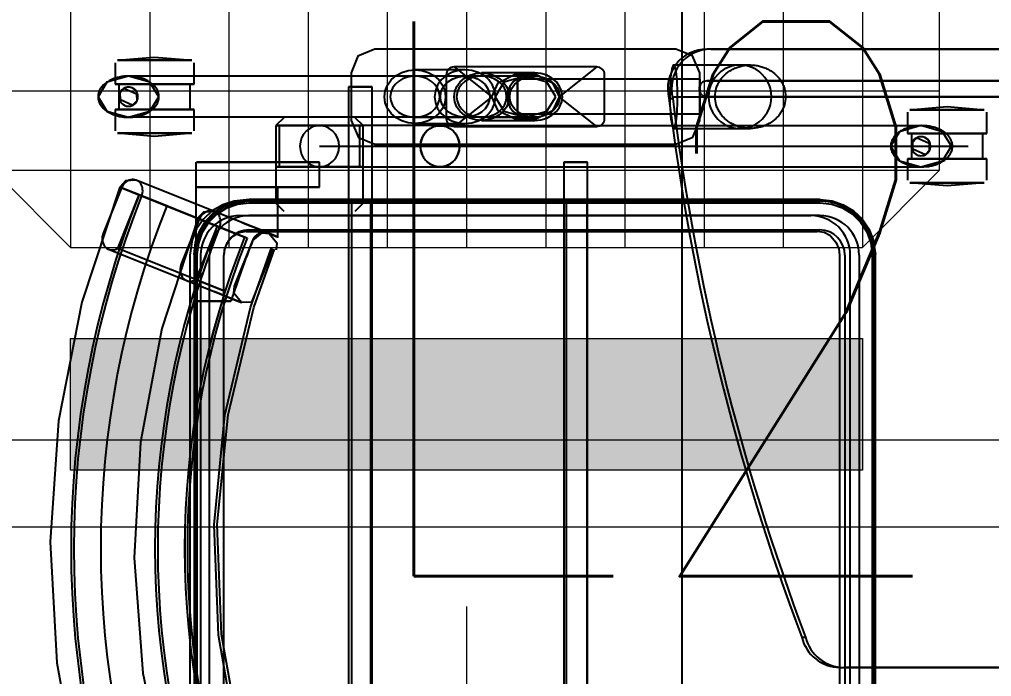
# Model space of a CAD drawing. Header units: millimetres. Extents: x -92759 to 184353, y -15225 to 86714.
# Drawn here: x 79939 to 80553, y 66847 to 67262 of the extents above; entities that cross this region are included whole.
import ezdxf

# ---------------------------------------------------------------- set-up
doc = ezdxf.new("R2010")
doc.units = ezdxf.units.MM
for name, color, linetype in [('0-1', 9, 'Continuous'), ('A-_FURT----_E', 9, 'Continuous'), ('A-PATT-CONC', 8, 'Continuous'), ('E-legend', 1, 'Continuous'), ('E-LIGHT----E', 1, 'Continuous'), ('M-_SANIFIXR_E', 9, 'Continuous'), ('M-ACMV_FCU', 5, 'Continuous')]:
    doc.layers.add(name, color=color, linetype=linetype)
doc.layers.add('HFI 9MM FPB', color=94, linetype='Continuous', lineweight=5)
doc.layers.add('M-ACMV_FCU-1', color=86, linetype='Continuous', lineweight=9)
doc.styles.add('Simplex', font='simplex_.ttf', dxfattribs={"width": 0.7, "height": 450})

# ---------------------------------------------------------------- blocks, each defined once
blk = doc.blocks.new('SIGMUND-LR R_ 2020 - SIGMUND-LR R_ 2020-8583273-2ND STOREY Copy 1')
at = {"layer": '0-1'}
for p, q in [((390, 633.21), (390, 500.97)), ((390, 498.53), (390, 630.78)), ((0, 417.05), (0, 615.56)), ((0, 613.13), (0, 414.62)), ((20, 608.16), (20, 414.62)), ((20, 414.62), (20, 608.16)), ((30, 414.62), (30, 608.16)), ((30, 608.16), (30, 414.62)), ((36.25, 566.23), (38.25, 589.69)), ((38.25, 542.77), (38.25, 589.69)), ((38.25, 589.69), (38.25, 542.77)), ((53.25, 591.23), (39.79, 591.23)), ((53.25, 591.23), (53.25, 541.23)), ((53.25, 541.23), (53.25, 591.23)), ((82.71, 591.23), (69.25, 591.23)), ((69.25, 591.23), (69.25, 541.23)), ((69.25, 541.23), (69.25, 591.23)), ((84.25, 589.69), (86.25, 566.23)), ((84.25, 589.69), (84.25, 542.77)), ((84.25, 542.77), (84.25, 589.69)), ((69.25, 588.73), (53.25, 588.73)), ((53.25, 588.73), (53.25, 543.73)), ((53.25, 543.73), (53.25, 588.73)), ((69.25, 588.73), (69.25, 543.73)), ((69.25, 543.73), (69.25, 588.73)), ((61.25, 246.08), (61.25, 579.49)), ((38.25, 542.77), (36.25, 566.23)), ((86.25, 566.23), (84.25, 542.77)), ((39.79, 541.23), (53.25, 541.23)), ((53.25, 543.73), (61.25, 543.73)), ((61.25, 543.73), (69.25, 543.73)), ((69.25, 541.23), (82.71, 541.23)), ((500.43, 520.97), (129.57, 520.97)), ((500.42, 519.7), (129.58, 519.7)), ((129.59, 518.93), (500.41, 518.93)), ((500, 519.72), (130, 519.72)), ((500, 519.71), (130, 519.71)), ((130, 510.71), (500, 510.71)), ((500, 505.07), (130, 505.07)), ((130, 501.71), (500, 501.71)), ((130, 498.35), (500, 498.35)), ((94.93, 486.14), (94.93, 125.62)), ((95.93, 488.18), (95.93, 485.89)), ((95.93, 488.18), (95.93, 339.84)), ((95.93, 485.89), (95.93, 125.37)), ((95.93, 125.37), (95.93, 485.89)), ((96.93, 125.62), (96.93, 486.14)), ((105, 485.89), (105, 480.26)), ((105, 485.89), (105, 125.37)), ((114.07, 125.37), (114.07, 485.89)), ((95, 484.22), (95, 123.7)), ((105, 119.74), (105, 480.26)), ((115, 123.7), (115, 484.22)), ((371.03, 474.45), (371.03, 476.89)), ((10, 441.99), (10, 393.6)), ((10, 441.99), (10, 435.47)), ((30, 435.47), (30, 441.99)), ((30, 393.6), (30, 441.99)), ((50, 393.6), (50, 441.99)), ((50, 435.47), (50, 441.99)), ((45, 410), (15, 410)), ((19, 410), (19, 295)), ((41, 410), (41, 295)), ((0, 395), (0, 205)), ((31.03, 390.54), (31.03, 392.97)), ((60, 205), (60, 395)), ((43.75, 350), (16.25, 350)), ((11.25, 345), (11.25, 255)), ((11.25, 345), (30, 321.2)), ((48.75, 345), (30, 321.2)), ((48.75, 255), (48.75, 345)), ((558.75, 339.28), (71.25, 339.28)), ((71.25, 339.28), (71.25, 324.28)), ((71.25, 324.28), (71.25, 339.28)), ((95.93, 339.84), (95.93, 338.78)), ((534.07, 339.28), (95.93, 339.28)), ((95.93, 338.78), (95.93, 325.64)), ((95.93, 338.71), (534.07, 338.71)), ((534.07, 325.83), (95.93, 325.83)), ((95.93, 325.64), (95.93, 324.95)), ((71.25, 324.28), (558.75, 324.28)), ((95.93, 324.95), (95.93, 203.29)), ((95.93, 324.28), (534.07, 324.28)), ((15, 305.89), (15, 272.36)), ((17, 305.89), (17, 272.36)), ((43, 272.36), (43, 305.89)), ((45, 272.36), (45, 305.89)), ((17, 300), (17, 49.39)), ((43, 300), (43, 49.39)), ((11.25, 255), (30, 278.8)), ((30, 278.8), (48.75, 255)), ((13, 261.88), (13, 230.28)), ((17, 261.88), (17, 230.28)), ((43, 230.28), (43, 261.88)), ((47, 230.28), (47, 261.88)), ((16.25, 250), (43.75, 250)), ((48.25, 246.08), (48.25, 170)), ((61.25, 170), (61.25, 246.08)), ((74.25, 170), (74.25, 246.08)), ((606.25, 203.22), (23.75, 203.22)), ((23.75, 203.22), (23.75, 188.22)), ((23.75, 188.22), (23.75, 203.22)), ((95.93, 203.29), (95.93, 202.29)), ((534.07, 203.22), (95.93, 203.22)), ((48.25, 197.5), (43.25, 192.5)), ((74.25, 197.5), (48.25, 197.5)), ((48.25, 197.5), (48.25, 142.5)), ((48.25, 142.5), (48.25, 197.5)), ((97.25, 197.5), (74.25, 197.5)), ((74.25, 197.5), (74.25, 142.5)), ((74.25, 142.5), (74.25, 197.5)), ((95.93, 202.29), (95.93, 190.21)), ((95.93, 202.17), (534.07, 202.17)), ((102.25, 192.5), (97.25, 197.5)), ((74.25, 195.5), (48.25, 195.5)), ((48.25, 195.5), (48.25, 144.5)), ((48.25, 144.5), (48.25, 195.5)), ((74.25, 195.5), (74.25, 144.5)), ((74.25, 144.5), (74.25, 195.5)), ((534.07, 190.48), (95.93, 190.48)), ((15, 190), (45, 190)), ((23.75, 188.22), (606.25, 188.22)), ((95.93, 190.21), (95.93, 189.6)), ((95.93, 189.6), (95.93, 127.66)), ((95.93, 188.22), (534.07, 188.22)), ((43.25, 170), (43.25, 170)), ((43.25, 170), (43.25, 170)), ((48.25, 170), (48.25, 170)), ((48.25, 170), (48.25, 170)), ((71.25, 170), (71.25, 142.5)), ((71.25, 155), (71.25, 170)), ((87, 170), (71.25, 170)), ((74.25, 170), (74.25, 170)), ((74.25, 170), (74.25, 170)), ((87, 170), (87, 155)), ((87, 142.5), (87, 170)), ((97.25, 170), (97.25, 170)), ((97.25, 170), (97.25, 170)), ((102.25, 170), (102.25, 170)), ((102.25, 170), (102.25, 170)), ((71.25, 142.62), (71.25, 155)), ((87, 155), (87, 142.62)), ((43.25, 147.5), (48.25, 142.5)), ((97.25, 142.5), (102.25, 147.5)), ((48.25, 144.5), (74.25, 144.5)), ((48.25, 142.5), (74.25, 142.5)), ((71.25, 134.49), (71.25, 142.62)), ((71.25, 142.5), (71.25, 133.08)), ((71.25, 142.5), (87, 142.5)), ((74.25, 142.5), (97.25, 142.5)), ((118.51, 143.61), (87, 143.61)), ((87, 142.62), (87, 143.49)), ((87, 143.49), (87, 137.18)), ((87, 143.49), (118.46, 143.49)), ((87, 134.49), (87, 142.62)), ((87, 142.62), (87, 134.49)), ((87, 133.08), (87, 142.5)), ((118.46, 143.49), (116.29, 138.4)), ((87, 137.18), (87, 129.66)), ((159.57, 127.34), (125.88, 140.83)), ((71.25, 104.27), (71.25, 134.49)), ((71.25, 133.08), (71.25, 128.03)), ((87, 104.27), (87, 134.49)), ((87, 134.49), (87, 104.27)), ((87, 128.03), (87, 133.08)), ((87, 129.66), (87, 99.81)), ((71.25, 128.03), (71.25, 119.9)), ((87, 119.9), (87, 128.03)), ((92.6, 57.71), (119.26, 124.31)), ((92.6, 57.71), (119.24, 124.24)), ((119.26, 124.31), (112.3, 106.91)), ((119.24, 124.24), (112.3, 106.91)), ((119.24, 124.24), (119.24, 124.24)), ((119.26, 124.31), (119.26, 124.31)), ((120.35, 127.97), (120.35, 127.97)), ((149.45, 116.31), (120.67, 127.83)), ((159.57, 127.34), (159.85, 120.76)), ((71.25, 119.9), (71.25, 99.81)), ((109.26, 120.86), (82.63, 54.33)), ((87, 99.81), (87, 119.9)), ((90.06, 51.35), (116.69, 117.89)), ((118.62, 122.7), (91.97, 56.12)), ((91.97, 56.12), (118.6, 122.65)), ((109.26, 120.86), (102.33, 103.53)), ((109.75, 100.56), (116.69, 117.89)), ((118.63, 122.72), (111.66, 105.32)), ((111.66, 105.32), (118.62, 122.7)), ((118.6, 122.65), (111.66, 105.32)), ((113.16, 109.05), (118.63, 122.72)), ((116.69, 117.89), (116.69, 117.89)), ((118.6, 122.65), (118.6, 122.65)), ((118.62, 122.7), (118.62, 122.7)), ((158.95, 99.81), (158.95, 114.07)), ((158.95, 114.07), (158.95, 114.07)), ((158.95, 114.07), (158.95, 104.27)), ((107.21, 94.2), (113.16, 109.05)), ((107.21, 94.2), (112.3, 106.91)), ((107.21, 94.2), (112.3, 106.91)), ((107.21, 94.2), (112.3, 106.91)), ((112.3, 106.91), (107.21, 94.2)), ((112.3, 106.91), (111.66, 105.32)), ((112.3, 106.91), (111.66, 105.32)), ((111.66, 105.32), (112.3, 106.91)), ((111.66, 105.32), (145.36, 91.84)), ((152.29, 109.17), (125.66, 42.63)), ((500, 109.57), (130, 109.57)), ((500, 109.56), (130, 109.56)), ((145.36, 91.84), (152.29, 109.17)), ((152.29, 109.17), (152.29, 109.17)), ((71.25, 96.57), (71.25, 104.27)), ((71.25, 99.81), (71.25, 92.37)), ((87, 96.57), (87, 104.27)), ((87, 104.27), (87, 96.57)), ((87, 99.81), (87, 92.37)), ((87, 92.37), (87, 99.81)), ((126.26, 36.86), (152.9, 103.39)), ((500, 100.56), (130, 100.56)), ((145.96, 86.06), (152.9, 103.39)), ((158.95, 104.27), (158.95, 96.57)), ((158.95, 92.37), (158.95, 99.81)), ((71.25, 92.37), (71.25, 96.57)), ((87, 92.37), (87, 96.57)), ((87, 96.57), (87, 92.37)), ((135.99, 82.68), (107.21, 94.2)), ((500.41, 92.83), (129.59, 92.83)), ((130, 94.93), (500, 94.93)), ((158.95, 96.57), (158.95, 92.37)), ((5, 65.89), (7, 89.35)), ((7, 42.43), (7, 89.35)), ((7, 89.35), (7, 42.43)), ((22, 90.89), (8.54, 90.89)), ((22, 90.89), (22, 40.89)), ((22, 40.89), (22, 90.89)), ((38, 88.39), (22, 88.39)), ((22, 88.39), (22, 43.39)), ((22, 43.39), (22, 88.39)), ((51.46, 90.89), (38, 90.89)), ((38, 90.89), (38, 40.89)), ((38, 40.89), (38, 90.89)), ((38, 88.39), (38, 43.39)), ((38, 43.39), (38, 88.39)), ((53, 89.35), (55, 65.89)), ((53, 89.35), (53, 42.43)), ((53, 42.43), (53, 89.35)), ((71.25, 91.81), (87, 91.81)), ((87, 91.81), (158.95, 91.81)), ((129.57, 90.78), (500.43, 90.78)), ((129.58, 91.56), (500.42, 91.56)), ((130, 91.56), (500, 91.56)), ((130, 88.2), (500, 88.2)), ((91.97, 56.12), (98.93, 73.51)), ((98.93, 73.51), (93.46, 59.85)), ((7, 42.43), (5, 65.89)), ((55, 65.89), (53, 42.43)), ((93.46, 59.85), (87.51, 44.99)), ((87.51, 44.99), (92.6, 57.71)), ((92.6, 57.71), (87.51, 44.99)), ((92.6, 57.71), (87.51, 44.99)), ((87.51, 44.99), (92.6, 57.71)), ((91.97, 56.12), (92.6, 57.71)), ((91.97, 56.12), (92.6, 57.71)), ((92.6, 57.71), (91.97, 56.12)), ((125.66, 42.63), (91.97, 56.12)), ((22, 43.39), (30, 43.39)), ((30, 43.39), (38, 43.39)), ((87.51, 44.99), (116.29, 33.47)), ((8.54, 40.89), (22, 40.89)), ((38, 40.89), (51.46, 40.89))]:
    blk.add_line(p, q, dxfattribs=at)
at = {"layer": '0-1', "flags": 128}
for points in [[(38.25, 542.77), (38.25, 547.37), (38.25, 559.38), (38.25, 574.07), (38.25, 585.69), (38.25, 589.69)], [(38.25, 589.69), (38.25, 585.09), (38.25, 573.09), (38.25, 558.39), (38.25, 546.78), (38.25, 542.77)], [(84.25, 589.69), (84.25, 585.09), (84.25, 573.09), (84.25, 558.39), (84.25, 546.78), (84.25, 542.77)], [(84.25, 542.77), (84.25, 547.37), (84.25, 559.38), (84.25, 574.07), (84.25, 585.69), (84.25, 589.69)], [(61.25, 568.93), (52.06, 563.31), (48.25, 549.73), (52.06, 536.16), (61.25, 530.53)], [(61.25, 530.53), (70.44, 536.16), (74.25, 549.73), (70.44, 563.31), (61.25, 568.93)], [(56.01, 547.31), (59.35, 554.85), (63.9, 554.99), (66.36, 552.51), (66.49, 552.15)], [(48.25, 246.08), (48.25, 428.31), (48.25, 550.14)], [(66.49, 552.15), (63.15, 544.62), (58.6, 544.48), (56.14, 546.96), (56.01, 547.31)], [(74.25, 246.08), (74.25, 428.31), (74.25, 550.14)], [(94.93, 486.14), (95.74, 493.57), (98.12, 500.66), (101.97, 507.08), (107.12, 512.54), (113.33, 516.79), (120.31, 519.62), (129.57, 520.97)], [(130, 519.72), (122.58, 518.92), (115.5, 516.54), (109.09, 512.69), (103.62, 507.56), (99.35, 501.37), (96.46, 494.38), (95, 484.22)], [(96.93, 486.14), (97.74, 493.34), (100.12, 500.19), (103.97, 506.36), (109.09, 511.55), (115.25, 515.49), (122.13, 517.99), (129.59, 518.93)], [(98.19, 500.09), (101.23, 505.51), (105.4, 510.28), (110.53, 514.22), (116.43, 517.18), (122.86, 519.03), (129.58, 519.7)], [(117.87, 492.52), (121.74, 496), (125.89, 497.81), (130, 498.35)], [(117.87, 492.52), (115.74, 488.59), (115, 484.22)], [(15, 410), (4.27, 405.48), (0, 395)], [(30, 410), (22.22, 410), (19, 410), (22.22, 410), (30, 410)], [(30, 410), (37.78, 410), (41, 410), (37.78, 410), (30, 410)], [(60, 395), (55.48, 405.73), (45, 410)], [(30, 323.32), (26.66, 322.89), (23.49, 321.6), (20.65, 319.52), (18.27, 316.76), (16.49, 313.45), (15.38, 309.77), (15, 305.89), (15.38, 302.01), (16.49, 298.32), (18.27, 295.01), (20.65, 292.25), (23.49, 290.17), (26.66, 288.89), (30, 288.45)], [(30, 278.8), (21.18, 282.85), (15.73, 293.45), (15.73, 306.55), (21.18, 317.15), (30, 321.2)], [(30, 319.2), (20.81, 313.58), (17, 300), (20.81, 286.42), (30, 280.8)], [(30, 290.09), (27.3, 290.44), (24.71, 291.46), (22.36, 293.11), (20.34, 295.32), (18.74, 297.99), (17.64, 301.01), (17.07, 304.23), (17.07, 307.54), (17.64, 310.77), (18.74, 313.78), (20.34, 316.45), (22.36, 318.66), (24.71, 320.31), (27.3, 321.33), (30, 321.68)], [(30, 288.45), (33.34, 288.89), (36.51, 290.17), (39.35, 292.25), (41.73, 295.01), (43.51, 298.32), (44.62, 302.01), (45, 305.89), (44.62, 309.77), (43.51, 313.45), (41.73, 316.76), (39.35, 319.52), (36.51, 321.6), (33.34, 322.89), (30, 323.32)], [(30, 321.68), (32.7, 321.33), (35.29, 320.31), (37.64, 318.66), (39.66, 316.45), (41.26, 313.78), (42.36, 310.77), (42.93, 307.54), (42.93, 304.23), (42.36, 301.01), (41.26, 297.99), (39.66, 295.32), (37.64, 293.11), (35.29, 291.46), (32.7, 290.44), (30, 290.09)], [(30, 321.2), (38.82, 317.15), (44.27, 306.55), (44.27, 293.45), (38.82, 282.85), (30, 278.8)], [(30, 280.8), (39.19, 286.42), (43, 300), (39.19, 313.58), (30, 319.2)], [(30, 295), (23.53, 295), (19.54, 295), (23.53, 295), (30, 295)], [(30, 295), (36.47, 295), (40.46, 295), (36.47, 295), (30, 295)], [(30, 254.92), (26.66, 255.36), (23.49, 256.65), (20.65, 258.73), (18.27, 261.49), (16.49, 264.8), (15.38, 268.48), (15, 272.36), (15.38, 276.24), (16.49, 279.93), (18.27, 283.23), (20.65, 285.99), (23.49, 288.07), (26.66, 289.36), (30, 289.8)], [(30, 289.8), (33.34, 289.36), (36.51, 288.07), (39.35, 285.99), (41.73, 283.23), (43.51, 279.93), (44.62, 276.24), (45, 272.36), (44.62, 268.48), (43.51, 264.8), (41.73, 261.49), (39.35, 258.73), (36.51, 256.65), (33.34, 255.36), (30, 254.92)], [(30, 288.15), (27.3, 287.81), (24.71, 286.79), (22.36, 285.14), (20.34, 282.93), (18.74, 280.26), (17.64, 277.24), (17.07, 274.01), (17.07, 270.71), (17.64, 267.48), (18.74, 264.47), (20.34, 261.79), (22.36, 259.58), (24.71, 257.93), (27.3, 256.91), (30, 256.57)], [(30, 256.57), (32.7, 256.91), (35.29, 257.93), (37.64, 259.58), (39.66, 261.79), (41.26, 264.47), (42.36, 267.48), (42.93, 270.71), (42.93, 274.01), (42.36, 277.24), (41.26, 280.26), (39.66, 282.93), (37.64, 285.14), (35.29, 286.79), (32.7, 287.81), (30, 288.15)], [(30, 281.1), (26.22, 280.62), (22.62, 279.2), (19.4, 276.91), (16.71, 273.87), (14.68, 270.22), (13.43, 266.16), (13, 261.88), (13.43, 257.6), (14.68, 253.54), (16.71, 249.89), (19.4, 246.85), (22.62, 244.55), (26.22, 243.13), (30, 242.65)], [(30, 246.28), (27.3, 246.62), (24.71, 247.63), (22.36, 249.26), (20.34, 251.44), (18.74, 254.08), (17.64, 257.06), (17.07, 260.25), (17.07, 263.51), (17.64, 266.7), (18.74, 269.68), (20.34, 272.32), (22.36, 274.5), (24.71, 276.13), (27.3, 277.14), (30, 277.48)], [(30, 242.65), (33.78, 243.13), (37.38, 244.55), (40.6, 246.85), (43.29, 249.89), (45.32, 253.54), (46.57, 257.6), (47, 261.88), (46.57, 266.16), (45.32, 270.22), (43.29, 273.87), (40.6, 276.91), (37.38, 279.2), (33.78, 280.62), (30, 281.1)], [(30, 277.48), (32.7, 277.14), (35.29, 276.13), (37.64, 274.5), (39.66, 272.32), (41.26, 269.68), (42.36, 266.7), (42.93, 263.51), (42.93, 260.25), (42.36, 257.06), (41.26, 254.08), (39.66, 251.44), (37.64, 249.26), (35.29, 247.63), (32.7, 246.62), (30, 246.28)], [(61.25, 233.7), (58.55, 233.98), (55.96, 234.77), (53.61, 236.07), (51.59, 237.8), (49.99, 239.89), (48.89, 242.26), (48.32, 244.79), (48.32, 247.37), (48.89, 249.9), (49.99, 252.27), (51.59, 254.36), (53.61, 256.09), (55.96, 257.38), (58.55, 258.18), (61.25, 258.45)], [(61.25, 258.45), (63.95, 258.18), (66.54, 257.38), (68.89, 256.09), (70.91, 254.36), (72.51, 252.27), (73.61, 249.9), (74.18, 247.37), (74.18, 244.79), (73.61, 242.26), (72.51, 239.89), (70.91, 237.8), (68.89, 236.07), (66.54, 234.77), (63.95, 233.98), (61.25, 233.7)], [(30, 211.05), (26.22, 211.54), (22.62, 212.96), (19.4, 215.25), (16.71, 218.29), (14.68, 221.94), (13.43, 226), (13, 230.28), (13.43, 234.56), (14.68, 238.62), (16.71, 242.27), (19.4, 245.31), (22.62, 247.6), (26.22, 249.03), (30, 249.51)], [(30, 245.88), (27.3, 245.54), (24.71, 244.53), (22.36, 242.9), (20.34, 240.72), (18.74, 238.08), (17.64, 235.1), (17.07, 231.91), (17.07, 228.65), (17.64, 225.46), (18.74, 222.48), (20.34, 219.84), (22.36, 217.66), (24.71, 216.03), (27.3, 215.02), (30, 214.68)], [(30, 249.51), (33.78, 249.03), (37.38, 247.6), (40.6, 245.31), (43.29, 242.27), (45.32, 238.62), (46.57, 234.56), (47, 230.28), (46.57, 226), (45.32, 221.94), (43.29, 218.29), (40.6, 215.25), (37.38, 212.96), (33.78, 211.54), (30, 211.05)], [(30, 214.68), (32.7, 215.02), (35.29, 216.03), (37.64, 217.66), (39.66, 219.84), (41.26, 222.48), (42.36, 225.46), (42.93, 228.65), (42.93, 231.91), (42.36, 235.1), (41.26, 238.08), (39.66, 240.72), (37.64, 242.9), (35.29, 244.53), (32.7, 245.54), (30, 245.88)], [(0, 205), (4.52, 194.27), (15, 190)], [(45, 190), (55.73, 194.52), (60, 205)], [(61.25, 182.37), (58.55, 182.1), (55.96, 181.3), (53.61, 180.01), (51.59, 178.28), (49.99, 176.19), (48.89, 173.82), (48.32, 171.29), (48.32, 168.71), (48.89, 166.18), (49.99, 163.81), (51.59, 161.72), (53.61, 159.99), (55.96, 158.7), (58.55, 157.9), (61.25, 157.63)], [(61.25, 157.63), (63.95, 157.9), (66.54, 158.7), (68.89, 159.99), (70.91, 161.72), (72.51, 163.81), (73.61, 166.18), (74.18, 168.71), (74.18, 171.29), (73.61, 173.82), (72.51, 176.19), (70.91, 178.28), (68.89, 180.01), (66.54, 181.3), (63.95, 182.1), (61.25, 182.37)], [(116.22, 138.23), (122.14, 143.11), (126.62, 142.68)], [(116.29, 138.4), (117.25, 140.65), (118.09, 142.62)], [(118.09, 142.62), (118.28, 143.06), (118.41, 143.39), (118.49, 143.57), (118.51, 143.61), (118.46, 143.49)], [(503.82, 141.58), (437.68, 120.22), (369.23, 108.09), (299.77, 105.41), (230.6, 112.25), (163, 128.46), (126.18, 141.58)], [(116.22, 138.23), (114.46, 133.84), (109.31, 120.97), (109.26, 120.86)], [(109.26, 120.86), (114.44, 133.78), (116.22, 138.23), (116.22, 138.23)], [(120.67, 127.83), (115.79, 133.75), (116.22, 138.23)], [(116.29, 138.4), (116.06, 137.8), (115.88, 137.18)], [(504.57, 139.72), (438.29, 118.31), (369.72, 106.13), (300.12, 103.4), (230.8, 110.18), (163.06, 126.34), (125.43, 139.72)], [(129.57, 90.78), (122.07, 91.68), (114.95, 94.15), (108.52, 98.08), (103.09, 103.27), (98.91, 109.5), (96.16, 116.46), (94.93, 125.62)], [(95, 123.7), (95.81, 116.12), (98.2, 108.87), (102.06, 102.31), (107.22, 96.74), (113.42, 92.43), (120.36, 89.57), (130, 88.2)], [(129.59, 92.83), (122.31, 93.72), (115.41, 96.19), (109.23, 100.1), (104.07, 105.26), (100.19, 111.42), (97.77, 118.26), (96.93, 125.62)], [(115, 123.7), (115.83, 119.07), (118.4, 114.77), (122.4, 111.53), (126.23, 110.03), (130, 109.57)], [(159.85, 120.76), (153.94, 115.88), (149.45, 116.31)], [(159.85, 120.76), (158.09, 116.37), (152.94, 103.51), (152.9, 103.39)], [(152.9, 103.39), (158.07, 116.31), (159.85, 120.76), (159.85, 120.76)], [(129.58, 91.56), (123.73, 92.23), (118.06, 94.04), (112.75, 96.94), (107.96, 100.85), (103.82, 105.65)], [(102.33, 103.53), (102.75, 96.69), (106.46, 93.27), (106.78, 93.13)], [(106.78, 93.13), (176.18, 70.47), (247.93, 57.03), (320.82, 53.03), (393.61, 58.54), (465.06, 73.47), (523.22, 93.13)], [(7, 42.43), (7, 47.04), (7, 59.04), (7, 73.73), (7, 85.35), (7, 89.35)], [(7, 89.35), (7, 84.75), (7, 72.75), (7, 58.05), (7, 46.44), (7, 42.43)], [(53, 89.35), (53, 84.75), (53, 72.75), (53, 58.05), (53, 46.44), (53, 42.43)], [(53, 42.43), (53, 47.04), (53, 59.04), (53, 73.73), (53, 85.35), (53, 89.35)], [(30, 68.59), (20.81, 62.97), (17, 49.39), (20.81, 35.82), (30, 30.19)], [(30, 30.19), (39.19, 35.82), (43, 49.39), (39.19, 62.97), (30, 68.59)], [(24.76, 46.97), (28.1, 54.51), (32.65, 54.65), (35.11, 52.17), (35.24, 51.81)], [(35.24, 51.81), (31.9, 44.28), (27.35, 44.14), (24.89, 46.62), (24.76, 46.97)], [(82.63, 54.33), (83.06, 47.48), (86.77, 44.06), (87.08, 43.93)], [(87.08, 43.93), (159.62, 20.01), (234.57, 5.3), (310.77, 0.01), (387.03, 4.24), (462.17, 17.92), (535.03, 40.83), (542.92, 43.93)]]:
    blk.add_lwpolyline(points, dxfattribs=at)
at = {"layer": '0-1'}
for centre, radius, start, end in [((61.25, 549.73), 6, 0, 180), ((61.25, 549.73), 6, 0, 180), ((61.25, 549.73), 6, 180, 0), ((61.25, 549.73), 6, 180, 0), ((16.25, 345), 5, 90, 180), ((43.75, 345), 5, 360, 90), ((16.25, 255), 5, 180, 270), ((43.75, 255), 5, 270, 0), ((123.65, 135.26), 8, 185.5283, 245.63131), ((123.65, 135.26), 8, 224.35989, 245.63131), ((315, 613.25), 526.67, 248.18258, 291.81742), ((315, 613.25), 526.67, 248.18258, 291.81742), ((344.35, 689.47), 604.53, 248.2506, 252.14064), ((344.35, 689.47), 604.53, 248.2506, 252.14064), ((315, 613.25), 528.4, 248.18258, 291.81742), ((315, 613.25), 528.4, 248.18258, 291.81742), ((315, 613.25), 528.38, 248.18258, 291.81742), ((315, 613.25), 547.12, 248.18258, 291.81742), ((315, 613.25), 547.12, 248.18258, 291.81742), ((315, 613.25), 545.41, 248.18258, 291.81742), ((315, 613.25), 545.41, 248.18258, 291.81742), ((315, 613.25), 581.38, 248.18258, 291.81742), ((30, 49.39), 6, 0, 180), ((30, 49.39), 6, 0, 180), ((315, 613.25), 600.12, 248.18258, 291.81742), ((315, 613.25), 600.12, 248.18258, 291.81742), ((315, 613.25), 598.41, 248.18258, 291.81742), ((315, 613.25), 598.41, 248.18258, 291.81742), ((30, 49.39), 6, 180, 0), ((30, 49.39), 6, 180, 0)]:
    blk.add_arc(centre, radius, start, end, dxfattribs=at)
for centre, major_axis, ratio, start_param, end_param in [((130, 485.89), (34.07, 0), 0.992546, 1.583154, 3.141593), ((130, 485.89), (34.07, 0), 0.992546, 1.583154, 3.141593), ((130, 485.89), (-34.07, 0), 0.992546, 4.712389, 4.724747), ((130, 485.89), (-25, 0), 0.992546, 4.712389, 6.283185), ((130, 480.26), (-25, 0), 0.992546, 4.712389, 6.283185), ((130, 485.89), (-15.93, 0), 0.992546, 4.712389, 6.283185), ((365, 500.97), (-25, 0), 0.992546, 1.814514, 3.141593), ((365, 498.53), (25, 0), 0.992546, 4.956107, 6.283185), ((130, 488.18), (34.07, 0), 0.992546, 2.926247, 3.141593), ((-148.78, 1831.23), (1460.17, 0), 0.992546, 4.835847, 5.076367), ((-148.78, 1828.79), (1460.17, 0), 0.992546, 4.835847, 5.076367), ((30, 435.47), (-20, 0), 0.992546, 4.712389, 7.853982), ((30, 435.47), (-20, 0), 0.992546, 1.570796, 4.712389), ((25, 417.05), (25, 0), 0.992546, 3.141593, 4.956107), ((25, 414.62), (25, 0), 0.992546, 3.141593, 4.956107), ((25, 414.62), (5, 0), 0.992546, 3.141593, 4.712389), ((25, 414.62), (-5, 0), 0.992546, 1.570796, 3.141593), ((30, 393.6), (20, 0), 0.121869, 1.570796, 4.712389), ((30, 393.6), (20, 0), 0.121869, 4.712389, 7.853982), ((130, 127.66), (34.07, 0), 0.992546, 3.141593, 3.613763), ((130, 125.37), (34.07, 0), 0.992546, 3.141593, 4.700031), ((130, 125.37), (34.07, 0), 0.992546, 3.141593, 4.700031), ((130, 125.37), (25, 0), 0.992546, 3.141593, 4.712389), ((130, 125.37), (15.93, 0), 0.992546, 3.141593, 4.712389), ((130, 119.74), (25, 0), 0.992546, 3.141593, 4.712389), ((109.75, 100.56), (-7.43, 2.97), 0.856064, 4.712389, 7.853982), ((109.75, 100.56), (-7.43, 2.97), 0.856064, 4.712389, 7.853982), ((130, 125.37), (34.07, 0), 0.992546, 4.700031, 4.712389), ((138.53, 89.04), (-7.43, 2.97), 0.856064, 1.570796, 3.989655), ((90.06, 51.35), (-7.43, 2.97), 0.856064, 4.712389, 7.853982), ((90.06, 51.35), (-7.43, 2.97), 0.856064, 4.712389, 7.853982), ((118.84, 39.83), (-7.43, 2.97), 0.856064, 1.570796, 3.989655)]:
    blk.add_ellipse(centre, major_axis=major_axis, ratio=ratio, start_param=start_param, end_param=end_param, dxfattribs=at)
for points, knots in [([(61.25, 569.69), (60.49, 569.62), (59.03, 569.37), (57.38, 568.78), (56.32, 568.22), (55.73, 567.86), (54.88, 567.25), (53.69, 566.13), (52.66, 564.82), (52.1, 564.02), (51.9, 563.73), (51.6, 563.28), (51.01, 562.28), (50.25, 560.64), (49.58, 558.83), (49.11, 557.24), (48.69, 555.36), (48.2, 552.04), (48.21, 548.18), (48.7, 544.86), (49.13, 542.98), (49.53, 541.61), (50.01, 540.26), (50.56, 538.93), (51.2, 537.63), (51.75, 536.73), (52.16, 536.14), (52.43, 535.75), (52.94, 535.07), (53.72, 534.13), (54.57, 533.27), (55.3, 532.67), (55.87, 532.28), (56.47, 531.93), (57.29, 531.51), (58.8, 530.91), (60.23, 530.62), (61.25, 530.53)], [-1, -1, -1, -1, -0.958333, -0.916667, -0.895833, -0.885417, -0.875, -0.833333, -0.791667, -0.78125, -0.776042, -0.770833, -0.75, -0.708333, -0.666667, -0.638889, -0.611111, -0.555556, -0.444444, -0.388889, -0.361111, -0.333333, -0.305556, -0.277778, -0.25, -0.222222, -0.215278, -0.208333, -0.194444, -0.166667, -0.138889, -0.125, -0.111111, -0.097222, -0.083333, -0.055556, 0, 0, 0, 0]), ([(61.25, 530.53), (62.01, 530.6), (63.47, 530.85), (65.12, 531.45), (66.18, 532.01), (66.77, 532.37), (67.62, 532.98), (68.8, 534.11), (69.83, 535.41), (70.4, 536.22), (70.59, 536.51), (70.88, 536.95), (71.47, 537.95), (72.24, 539.59), (72.9, 541.39), (73.37, 542.98), (73.8, 544.86), (74.29, 548.18), (74.3, 552.04), (73.81, 555.36), (73.39, 557.24), (72.98, 558.6), (72.5, 559.96), (71.95, 561.3), (71.31, 562.6), (70.76, 563.51), (70.35, 564.09), (70.08, 564.48), (69.57, 565.16), (68.79, 566.11), (67.93, 566.96), (67.2, 567.56), (66.62, 567.95), (66.03, 568.3), (65.21, 568.72), (63.7, 569.31), (62.26, 569.6), (61.25, 569.69)], [-1, -1, -1, -1, -0.958333, -0.916667, -0.895833, -0.885417, -0.875, -0.833333, -0.791667, -0.78125, -0.776042, -0.770833, -0.75, -0.708333, -0.666667, -0.638889, -0.611111, -0.555556, -0.444444, -0.388889, -0.361111, -0.333333, -0.305556, -0.277778, -0.25, -0.222222, -0.215278, -0.208333, -0.194444, -0.166667, -0.138889, -0.125, -0.111111, -0.097222, -0.083333, -0.055556, 0, 0, 0, 0]), ([(67.25, 549.73), (67.25, 550.27), (67.14, 551.14), (66.74, 552.18), (66.43, 552.77), (66.06, 553.34), (65.48, 554.03), (64.33, 554.98), (62.48, 555.77), (60.43, 555.77), (58.91, 555.3), (57.71, 554.65), (56.92, 553.93), (56.42, 553.3), (56.13, 552.88), (55.82, 552.33), (55.55, 551.66), (55.31, 550.78), (55.25, 550.14), (55.25, 549.73)], [0, 0, 0, 0, 0.111111, 0.166667, 0.194444, 0.222222, 0.277778, 0.333333, 0.444444, 0.555556, 0.611111, 0.666667, 0.75, 0.770833, 0.791667, 0.833333, 0.875, 0.916667, 1, 1, 1, 1]), ([(55.25, 549.73), (55.25, 549.15), (55.42, 548.05), (56.02, 546.69), (56.84, 545.59), (58.49, 544.19), (60.08, 543.73), (61.25, 543.73)], [0, 0, 0, 0, 0.142857, 0.285714, 0.428571, 0.571429, 1, 1, 1, 1]), ([(30, 419.7), (28.25, 419.7), (25.64, 420.08), (22.32, 421.34), (19.97, 422.63), (18.15, 423.98), (16.8, 425.22), (15.53, 426.54), (14.09, 428.38), (12.87, 430.41), (12.05, 432.11), (11.51, 433.45), (11.05, 434.82), (10.67, 436.21), (10.37, 437.63), (10.16, 439.07), (10.03, 440.54), (9.99, 441.99), (10.03, 443.44), (10.16, 444.9), (10.37, 446.34), (10.67, 447.76), (11.05, 449.15), (11.51, 450.52), (12.05, 451.86), (12.67, 453.14), (13.36, 454.37), (14.38, 455.96), (15.53, 457.43), (16.8, 458.75), (18.15, 459.99), (19.97, 461.34), (22.32, 462.63), (25.64, 463.89), (28.25, 464.27), (30, 464.27)], [0, 0, 0, 0, 0.083333, 0.125, 0.166667, 0.208333, 0.229167, 0.25, 0.291667, 0.333333, 0.354167, 0.375, 0.395833, 0.416667, 0.4375, 0.458333, 0.479167, 0.5, 0.520833, 0.541667, 0.5625, 0.583333, 0.604167, 0.625, 0.645833, 0.666667, 0.6875, 0.708333, 0.75, 0.770833, 0.791667, 0.833333, 0.875, 0.916667, 1, 1, 1, 1]), ([(30, 464.27), (31.75, 464.27), (34.36, 463.89), (37.68, 462.63), (40.03, 461.34), (41.85, 459.99), (43.2, 458.75), (44.47, 457.43), (45.91, 455.59), (47.13, 453.56), (47.95, 451.86), (48.49, 450.52), (48.95, 449.15), (49.33, 447.76), (49.63, 446.34), (49.84, 444.9), (49.97, 443.44), (50.01, 441.99), (49.97, 440.54), (49.84, 439.07), (49.63, 437.63), (49.33, 436.21), (48.95, 434.82), (48.49, 433.45), (47.95, 432.11), (47.33, 430.83), (46.64, 429.6), (45.62, 428.01), (44.47, 426.54), (43.2, 425.22), (41.85, 423.98), (40.03, 422.63), (37.68, 421.34), (34.36, 420.08), (31.75, 419.7), (30, 419.7)], [0, 0, 0, 0, 0.083333, 0.125, 0.166667, 0.208333, 0.229167, 0.25, 0.291667, 0.333333, 0.354167, 0.375, 0.395833, 0.416667, 0.4375, 0.458333, 0.479167, 0.5, 0.520833, 0.541667, 0.5625, 0.583333, 0.604167, 0.625, 0.645833, 0.666667, 0.6875, 0.708333, 0.75, 0.770833, 0.791667, 0.833333, 0.875, 0.916667, 1, 1, 1, 1]), ([(61.25, 258.45), (59.43, 258.45), (56.71, 257.9), (53.55, 256.16), (51.52, 254.42), (49.91, 252.31), (48.8, 249.93), (48.23, 247.38), (48.23, 244.78), (48.8, 242.23), (49.91, 239.85), (52.05, 237.03), (55.81, 234.44), (59.43, 233.7), (61.25, 233.7)], [-1, -1, -1, -1, -0.866667, -0.8, -0.733333, -0.666667, -0.6, -0.533333, -0.466667, -0.4, -0.333333, -0.266667, -0.133333, 0, 0, 0, 0]), ([(61.25, 233.7), (62.16, 233.7), (63.97, 233.89), (66.58, 234.69), (68.95, 236), (70.98, 237.74), (72.59, 239.85), (73.7, 242.23), (74.27, 244.78), (74.27, 247.38), (73.52, 250.78), (71.2, 254.6), (66.69, 257.72), (63.07, 258.45), (61.25, 258.45)], [-1, -1, -1, -1, -0.933333, -0.866667, -0.8, -0.733333, -0.666667, -0.6, -0.533333, -0.466667, -0.4, -0.266667, -0.133333, 0, 0, 0, 0]), ([(115.88, 137.18), (115.85, 137.08), (115.8, 136.86), (115.74, 136.51), (115.7, 136.19), (115.67, 135.93), (115.65, 135.65), (115.64, 135.35), (115.65, 135.04), (115.66, 134.71), (115.69, 134.37), (115.74, 134.02), (115.81, 133.66), (115.92, 133.15), (116.11, 132.52), (116.44, 131.76), (116.99, 130.76), (117.52, 130.08), (117.93, 129.66)], [0, 0, 0, 0, 0.083333, 0.166667, 0.208333, 0.25, 0.291667, 0.333333, 0.375, 0.416667, 0.458333, 0.5, 0.541667, 0.583333, 0.666667, 0.75, 0.833333, 1, 1, 1, 1]), ([(103.82, 105.65), (103.49, 106.08), (102.99, 106.81), (102.36, 107.73), (102, 108.27), (101.73, 108.69), (101.46, 109.12), (101.1, 109.7), (100.48, 110.74), (99.98, 111.67), (99.66, 112.28)], [0, 0, 0, 0, 0.25, 0.375, 0.4375, 0.5, 0.5625, 0.625, 0.75, 1, 1, 1, 1]), ([(129.58, 92.05), (129.58, 92.17), (129.58, 92.34), (129.59, 92.54), (129.59, 92.66), (129.59, 92.75), (129.59, 92.81), (129.59, 92.83), (129.59, 92.82), (129.59, 92.77), (129.59, 92.7), (129.59, 92.59), (129.59, 92.45), (129.59, 92.24), (129.58, 92), (129.58, 91.75), (129.58, 91.62), (129.58, 91.56)], [-1, -1, -1, -1, -0.882353, -0.823529, -0.764706, -0.705882, -0.647059, -0.588235, -0.529412, -0.470588, -0.411765, -0.352941, -0.294118, -0.235294, -0.117647, -0.058824, 0, 0, 0, 0]), ([(129.58, 91.56), (129.58, 91.44), (129.58, 91.26), (129.57, 91.07), (129.57, 90.95), (129.57, 90.86), (129.57, 90.8), (129.57, 90.78), (129.57, 90.79), (129.57, 90.83), (129.57, 90.91), (129.57, 91.02), (129.57, 91.15), (129.57, 91.36), (129.57, 91.61), (129.58, 91.86), (129.58, 91.99), (129.58, 92.05)], [-1, -1, -1, -1, -0.882353, -0.823529, -0.764706, -0.705882, -0.647059, -0.588235, -0.529412, -0.470588, -0.411765, -0.352941, -0.294118, -0.235294, -0.117647, -0.058824, 0, 0, 0, 0]), ([(36, 49.39), (36, 49.93), (35.89, 50.8), (35.49, 51.84), (35.18, 52.43), (34.81, 53), (34.23, 53.69), (33.08, 54.64), (31.23, 55.43), (29.18, 55.43), (27.66, 54.96), (26.46, 54.31), (25.67, 53.59), (25.17, 52.96), (24.88, 52.54), (24.57, 51.99), (24.3, 51.32), (24.06, 50.44), (24, 49.8), (24, 49.39)], [0, 0, 0, 0, 0.111111, 0.166667, 0.194444, 0.222222, 0.277778, 0.333333, 0.444444, 0.555556, 0.611111, 0.666667, 0.75, 0.770833, 0.791667, 0.833333, 0.875, 0.916667, 1, 1, 1, 1]), ([(24, 49.39), (24, 48.82), (24.17, 47.71), (24.77, 46.35), (25.59, 45.25), (27.24, 43.85), (28.83, 43.39), (30, 43.39)], [0, 0, 0, 0, 0.142857, 0.285714, 0.428571, 0.571429, 1, 1, 1, 1])]:
    blk.add_open_spline(points, degree=3, knots=knots, dxfattribs=at)
for points in [[(61.25, 543.73), (61.64, 543.73), (62.43, 543.81), (63.58, 544.16), (64.67, 544.75), (65.66, 545.59), (66.48, 546.69), (67.08, 548.05), (67.25, 549.15), (67.25, 549.73)], [(129.58, 519.71), (129.58, 519.77), (129.58, 519.89), (129.57, 520.08), (129.57, 520.27), (129.57, 520.44), (129.57, 520.6), (129.57, 520.74), (129.57, 520.84), (129.57, 520.92), (129.57, 520.97), (129.57, 520.98), (129.57, 520.95), (129.57, 520.9), (129.57, 520.8), (129.57, 520.69), (129.57, 520.54), (129.58, 520.38), (129.58, 520.26), (129.58, 520.19)], [(129.58, 520.19), (129.58, 520.13), (129.58, 520.01), (129.58, 519.82), (129.59, 519.63), (129.59, 519.46), (129.59, 519.3), (129.59, 519.17), (129.59, 519.06), (129.59, 518.98), (129.59, 518.93), (129.59, 518.92), (129.59, 518.95), (129.59, 519.01), (129.59, 519.1), (129.59, 519.22), (129.58, 519.36), (129.58, 519.53), (129.58, 519.65), (129.58, 519.71)], [(96.72, 495.41), (96.85, 496), (97.14, 497.16), (97.66, 498.76), (98.01, 499.68), (98.19, 500.09)], [(115.68, 134.49), (115.62, 135.18), (115.66, 136.53), (116.03, 137.79), (116.29, 138.4)], [(30, 68.59), (28.07, 68.59), (24.44, 67.31), (20.48, 63.03), (18.09, 57.83), (16.95, 52.25), (16.95, 46.53), (18.1, 40.93), (20.48, 35.78), (24.43, 31.48), (28.06, 30.19), (30, 30.19)], [(30, 30.19), (31.94, 30.19), (35.57, 31.48), (39.52, 35.78), (41.9, 40.93), (43.05, 46.53), (43.05, 52.25), (41.91, 57.83), (39.52, 63.03), (35.56, 67.31), (31.93, 68.59), (30, 68.59)], [(30, 43.39), (30.39, 43.39), (31.18, 43.47), (32.33, 43.82), (33.42, 44.41), (34.41, 45.25), (35.23, 46.35), (35.83, 47.71), (36, 48.82), (36, 49.39)]]:
    blk.add_open_spline(points, degree=3, dxfattribs=at)
blk = doc.blocks.new('1599_FURN_RHH_BLK8 _NEW__2ND STY_dwg-10261561-BLK8_RHH_2ND STOREY PLAN')
at = {"layer": 'A-_FURT----_E', "rotation": 270}
blk.add_blockref('SIGMUND-LR R_ 2020 - SIGMUND-LR R_ 2020-8583273-2ND STOREY Copy 1', (-10342.21, -12098.54), dxfattribs=at)
blk = doc.blocks.new('A$C3019c3af')
at = {"layer": 'M-_SANIFIXR_E'}
blk.add_blockref('1599_FURN_RHH_BLK8 _NEW__2ND STY_dwg-10261561-BLK8_RHH_2ND STOREY PLAN', (7599.78, 46600.1), dxfattribs=at)
blk = doc.blocks.new('RCP_B8L2')
at = {"layer": 'A-PATT-CONC'}
h = blk.add_hatch(dxfattribs=at)
h.set_pattern_fill('ANSI37', color=256, scale=189, angle=45)
h.set_pattern_definition([(90, (-370899.3, -151102.3), (-600.075, 0), []), (180, (-370899.3, -151102.3), (-6e-14, -600.075), [])])
h.paths.add_polyline_path([(-370899.32, -151102.3), (-373899.32, -151102.3), (-373899.32, -158302.3), (-370899.32, -158302.3)])
at = {"layer": 'HFI 9MM FPB'}
h = blk.add_hatch(dxfattribs=at)
h.set_pattern_fill('ANSI33', color=256, scale=50)
h.set_pattern_definition([(45, (-581589.02, -147239), (-224.5064, 224.5064), []), (45, (-581364.5, -147239), (-224.5064, 224.5064), [158.75, -79.375])])
h.paths.add_polyline_path([(-370899.32, -151102.3), (-373899.32, -151102.3), (-373899.32, -158302.3), (-370899.32, -158302.3)], flags=16)
edge = h.paths.add_edge_path()
edge.add_line((-373218.07, -158677.3), (-373818.07, -158677.3))
edge.add_line((-373818.07, -158677.3), (-373818.07, -159161.3))
edge.add_line((-373818.07, -159127.3), (-374768.07, -159127.3))
edge.add_line((-374768.07, -159127.3), (-374768.07, -149827.3))
edge.add_line((-374768.07, -149827.3), (-373818.07, -149827.3))
edge.add_line((-373818.07, -149827.3), (-373818.07, -150277.3))
edge.add_line((-373818.07, -150277.3), (-373218.07, -150277.3))
edge.add_line((-373218.07, -150277.3), (-373218.07, -149827.3))
edge.add_line((-373218.07, -149827.3), (-371918.07, -149827.3))
edge.add_line((-371918.07, -149827.3), (-371918.07, -150277.3))
edge.add_line((-371918.07, -150277.3), (-369968.07, -150277.3))
edge.add_line((-369968.07, -150277.3), (-369968.07, -157777.3))
edge.add_line((-369968.07, -157777.3), (-370568.07, -157777.3))
edge.add_line((-370568.07, -157777.3), (-370568.07, -159127.3))
edge.add_line((-370568.07, -159127.3), (-373218.07, -159127.3))
edge.add_line((-373218.07, -159127.3), (-373218.07, -158677.3))
blk = doc.blocks.new('L20')
at = {"layer": 'E-LIGHT----E', "lineweight": 5, "style": 'Simplex', "width": 0.7}
blk.add_text('L20', height=350, dxfattribs=at).set_placement((-673.67, 394.33))
blk = doc.blocks.new('EL_B8_L2_R4')
at = {"layer": 'E-legend', "color": 0}
blk.add_blockref('L20', (-9481.32, -12825.3), dxfattribs=at)
blk = doc.blocks.new('A$Ca8a76259')
at = {"layer": 'M-ACMV_FCU', "lineweight": 0}
h = blk.add_hatch(color=256, dxfattribs=at)
h.dxf.hatch_style = 1
h.paths.add_polyline_path([(250, 356), (250, 439), (-250, 439), (-250, 356)])
h.paths.add_polyline_path([(356, -250), (439, -250), (439, 250), (356, 250)])
h.paths.add_polyline_path([(-356, 250), (-439, 250), (-439, -250), (-356, -250)])
h.paths.add_polyline_path([(-250, -356), (-250, -439), (250, -439), (250, -356)])
for p, q in [((-250, 298.5), (-250, -298.5)), ((-200, 298.5), (-200, -298.5)), ((-150, 298.5), (-150, -298.5)), ((-100, 298.5), (-100, -298.5)), ((-50, 298.5), (-50, -298.5)), ((0, 298.5), (0, -298.5)), ((50, 298.5), (50, -298.5)), ((100, 298.5), (100, -298.5)), ((150, 298.5), (150, -298.5)), ((200, 298.5), (200, -298.5)), ((250, 298.5), (250, -298.5)), ((298.5, 250), (298.5, -250)), ((298.5, -200), (-298.5, -200)), ((-250, -298.5), (-298.5, -250)), ((298.5, -250), (-298.5, -250)), ((250, -298.5), (298.5, -250)), ((-250, -298.5), (250, -298.5)), ((439, -475), (-439, -475)), ((0, -525), (0, -575))]:
    blk.add_line(p, q, dxfattribs=at)
for points in [[(420, 420), (420, -420), (-420, -420), (-420, 420)], [(-250, -356), (250, -356), (250, -439), (-250, -439)]]:
    blk.add_lwpolyline(points, close=True, dxfattribs=at)
blk = doc.blocks.new('FCU -1')
at = {"layer": 'M-ACMV_FCU', "lineweight": 5, "rotation": 270}
blk.add_blockref('A$Ca8a76259', (378508.35, -50607.13), dxfattribs=at)
blk = doc.blocks.new('ACMV_B8_L2')
at = {"layer": 'M-ACMV_FCU-1', "rotation": 90}
blk.add_blockref('FCU -1', (90277.85, -416808.03), dxfattribs=at)

msp = doc.modelspace()

# ---------------------------------------------------------------- block references
at = {"layer": '0-1'}
msp.add_blockref('A$C3019c3af', (82701.06, 32741.24), dxfattribs=at)
at = {"layer": 'A-PATT-CONC'}
msp.add_blockref('RCP_B8L2', (452619.12, 220318.54), dxfattribs=at)
at = {"layer": 'E-legend', "color": 7}
msp.add_blockref('EL_B8_L2_R4', (90301.06, 79341.24), dxfattribs=at)
at = {"layer": 'M-ACMV_FCU-1'}
msp.add_blockref('ACMV_B8_L2', (-60663.56, 105715.91), dxfattribs=at)

doc.saveas('drawing.dxf')
